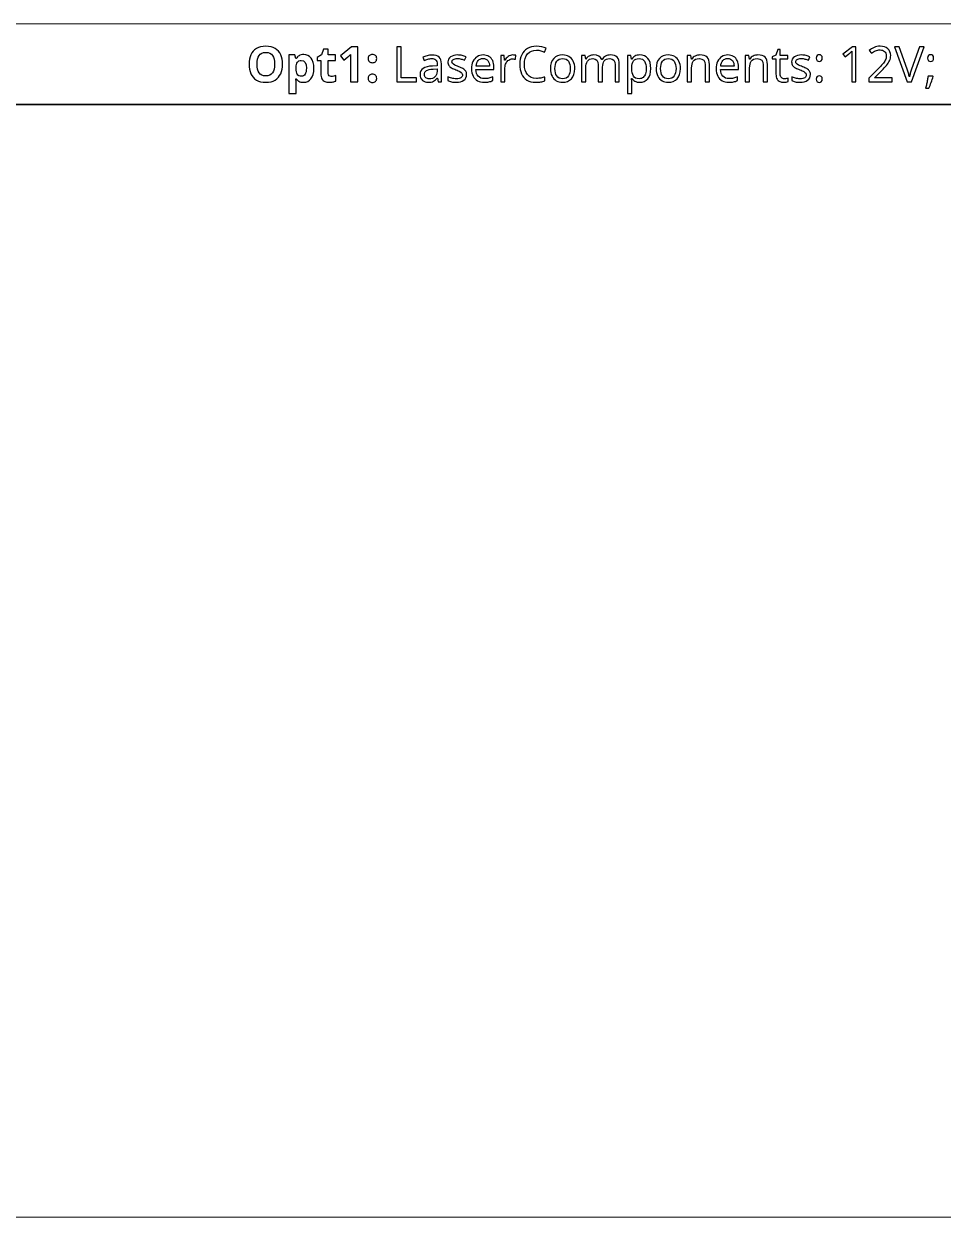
# Model space of a CAD drawing. Header units: inches. Extents: x -6.7 to 20.3, y -5.6 to 12.6.
# Drawn here: x 1.056 to 3.659, y 2.915 to 6.292 of the extents above; entities that cross this region are included whole.
import ezdxf
from ezdxf.lldxf.tags import DXFTag

# ---------------------------------------------------------------- set-up
doc = ezdxf.new("R2010")
doc.units = ezdxf.units.IN
doc.header["$MEASUREMENT"] = 0
doc.layers.add('Layer 1', color=7, linetype='Continuous')
tags = doc.linetypes.add('New Line7', pattern=[1.5, 1, -0.5]).pattern_tags.tags
tags[6:7] = [DXFTag(74, 4), DXFTag(75, 0), DXFTag(340, '0'), DXFTag(46, 1.0), DXFTag(50, 0.0), DXFTag(44, 0.0), DXFTag(45, 0.0)]
tags[4:5] = [DXFTag(74, 4), DXFTag(75, 0), DXFTag(340, '0'), DXFTag(46, 1.0), DXFTag(50, 0.0), DXFTag(44, 0.0), DXFTag(45, 0.0)]

msp = doc.modelspace()

# ---------------------------------------------------------------- linework, layer by layer
at = {"layer": 'Layer 1', "color": 114, "linetype": 'New Line7', "lineweight": 18}
msp.add_lwpolyline([(-0.1382, 6.0625), (4.9794, 6.0625), (4.9794, 6.2918), (-0.1382, 6.2918), (-0.1382, 6.0625)], close=True, dxfattribs=at)
at = {"layer": 'Layer 1', "color": 250, "lineweight": 18}
msp.add_lwpolyline([(-0.139, 2.9153), (4.9791, 2.9153), (4.9791, 6.0649), (-0.139, 6.0649), (-0.139, 2.9153)], close=True, dxfattribs=at)
at = {"layer": 'Layer 1', "color": 250}
for points, knots in [([(1.7886, 6.1777), (1.7886, 6.1674), (1.7869, 6.1584), (1.7835, 6.1508), (1.7801, 6.1431), (1.775, 6.1372), (1.768, 6.1329), (1.7611, 6.1287), (1.7522, 6.1265), (1.7413, 6.1265), (1.7306, 6.1265), (1.7217, 6.1287), (1.7147, 6.1329), (1.7078, 6.1372), (1.7026, 6.1432), (1.6992, 6.1509), (1.6958, 6.1585), (1.6941, 6.1675), (1.6941, 6.1778), (1.6941, 6.188), (1.6958, 6.1969), (1.6992, 6.2045), (1.7026, 6.2122), (1.7078, 6.2181), (1.7147, 6.2223), (1.7217, 6.2265), (1.7306, 6.2286), (1.7415, 6.2286), (1.7522, 6.2286), (1.7611, 6.2265), (1.7681, 6.2223), (1.7751, 6.2181), (1.7802, 6.2122), (1.7836, 6.2045), (1.7869, 6.1969), (1.7886, 6.1879), (1.7886, 6.1777)], [0, 0, 0, 0, 0.083333, 0.083333, 0.083333, 0.166667, 0.166667, 0.166667, 0.25, 0.25, 0.25, 0.333333, 0.333333, 0.333333, 0.416667, 0.416667, 0.416667, 0.5, 0.5, 0.5, 0.583333, 0.583333, 0.583333, 0.666667, 0.666667, 0.666667, 0.75, 0.75, 0.75, 0.833333, 0.833333, 0.833333, 0.916667, 0.916667, 0.916667, 1, 1, 1, 1]), ([(1.9269, 6.1431), (1.9292, 6.1431), (1.9314, 6.1433), (1.9336, 6.1438), (1.9357, 6.1442), (1.9378, 6.1448), (1.94, 6.1454), (1.94, 6.1454), (1.94, 6.13), (1.94, 6.13), (1.9377, 6.1291), (1.935, 6.1283), (1.9317, 6.1276), (1.9284, 6.1269), (1.9248, 6.1265), (1.9209, 6.1265), (1.9164, 6.1265), (1.9123, 6.1273), (1.9088, 6.1288), (1.9052, 6.1302), (1.9024, 6.1328), (1.9003, 6.1365), (1.8982, 6.1401), (1.8972, 6.1452), (1.8972, 6.1517), (1.8972, 6.1517), (1.8972, 6.1882), (1.8972, 6.1882), (1.8972, 6.1882), (1.8873, 6.1882), (1.8873, 6.1882), (1.8873, 6.1882), (1.8873, 6.197), (1.8873, 6.197), (1.8873, 6.197), (1.8987, 6.2039), (1.8987, 6.2039), (1.8987, 6.2039), (1.9047, 6.2199), (1.9047, 6.2199), (1.9047, 6.2199), (1.9179, 6.2199), (1.9179, 6.2199), (1.9179, 6.2199), (1.9179, 6.2038), (1.9179, 6.2038), (1.9179, 6.2038), (1.9391, 6.2038), (1.9391, 6.2038), (1.9391, 6.2038), (1.9391, 6.1882), (1.9391, 6.1882), (1.9391, 6.1882), (1.9179, 6.1882), (1.9179, 6.1882), (1.9179, 6.1882), (1.9179, 6.1517), (1.9179, 6.1517), (1.9179, 6.1488), (1.9187, 6.1467), (1.9204, 6.1452), (1.922, 6.1438), (1.9242, 6.1431), (1.9269, 6.1431)], [0, 0, 0, 0, 0.047619, 0.047619, 0.047619, 0.095238, 0.095238, 0.095238, 0.142857, 0.142857, 0.142857, 0.190476, 0.190476, 0.190476, 0.238095, 0.238095, 0.238095, 0.285714, 0.285714, 0.285714, 0.333333, 0.333333, 0.333333, 0.380952, 0.380952, 0.380952, 0.428571, 0.428571, 0.428571, 0.47619, 0.47619, 0.47619, 0.52381, 0.52381, 0.52381, 0.571429, 0.571429, 0.571429, 0.619048, 0.619048, 0.619048, 0.666667, 0.666667, 0.666667, 0.714286, 0.714286, 0.714286, 0.761905, 0.761905, 0.761905, 0.809524, 0.809524, 0.809524, 0.857143, 0.857143, 0.857143, 0.904762, 0.904762, 0.904762, 0.952381, 0.952381, 0.952381, 1, 1, 1, 1]), ([(2.0018, 6.1279), (2.0018, 6.1279), (1.9808, 6.1279), (1.9808, 6.1279), (1.9808, 6.1279), (1.9808, 6.1853), (1.9808, 6.1853), (1.9808, 6.1877), (1.9809, 6.1909), (1.981, 6.1947), (1.9811, 6.1986), (1.9813, 6.2021), (1.9813, 6.205), (1.9809, 6.2045), (1.9799, 6.2035), (1.9784, 6.202), (1.9768, 6.2006), (1.9754, 6.1993), (1.9741, 6.1982), (1.9741, 6.1982), (1.9627, 6.189), (1.9627, 6.189), (1.9627, 6.189), (1.9526, 6.2017), (1.9526, 6.2017), (1.9526, 6.2017), (1.9845, 6.2271), (1.9845, 6.2271), (1.9845, 6.2271), (2.0018, 6.2271), (2.0018, 6.2271), (2.0018, 6.2271), (2.0018, 6.1279), (2.0018, 6.1279)], [0, 0, 0, 0, 0.090909, 0.090909, 0.090909, 0.181818, 0.181818, 0.181818, 0.272727, 0.272727, 0.272727, 0.363636, 0.363636, 0.363636, 0.454545, 0.454545, 0.454545, 0.545455, 0.545455, 0.545455, 0.636364, 0.636364, 0.636364, 0.727273, 0.727273, 0.727273, 0.818182, 0.818182, 0.818182, 0.909091, 0.909091, 0.909091, 1, 1, 1, 1]), ([(2.1125, 6.1279), (2.1125, 6.1279), (2.1125, 6.2271), (2.1125, 6.2271), (2.1125, 6.2271), (2.125, 6.2271), (2.125, 6.2271), (2.125, 6.2271), (2.125, 6.139), (2.125, 6.139), (2.125, 6.139), (2.1683, 6.139), (2.1683, 6.139), (2.1683, 6.139), (2.1683, 6.1279), (2.1683, 6.1279), (2.1683, 6.1279), (2.1125, 6.1279), (2.1125, 6.1279)], [0, 0, 0, 0, 0.166667, 0.166667, 0.166667, 0.333333, 0.333333, 0.333333, 0.5, 0.5, 0.5, 0.666667, 0.666667, 0.666667, 0.833333, 0.833333, 0.833333, 1, 1, 1, 1]), ([(2.5079, 6.2175), (2.4972, 6.2175), (2.4889, 6.214), (2.4827, 6.2068), (2.4766, 6.1997), (2.4736, 6.1899), (2.4736, 6.1775), (2.4736, 6.1652), (2.4764, 6.1555), (2.4821, 6.1483), (2.4878, 6.1411), (2.4964, 6.1375), (2.5077, 6.1375), (2.5121, 6.1375), (2.5162, 6.1379), (2.5201, 6.1386), (2.524, 6.1394), (2.5278, 6.1403), (2.5315, 6.1414), (2.5315, 6.1414), (2.5315, 6.1306), (2.5315, 6.1306), (2.5278, 6.1292), (2.524, 6.1282), (2.52, 6.1275), (2.5161, 6.1269), (2.5114, 6.1265), (2.5059, 6.1265), (2.4958, 6.1265), (2.4874, 6.1286), (2.4807, 6.1328), (2.4739, 6.137), (2.4688, 6.1429), (2.4654, 6.1506), (2.4621, 6.1583), (2.4604, 6.1673), (2.4604, 6.1777), (2.4604, 6.1877), (2.4622, 6.1965), (2.4659, 6.2041), (2.4695, 6.2118), (2.4749, 6.2177), (2.482, 6.222), (2.4892, 6.2263), (2.4978, 6.2285), (2.508, 6.2285), (2.5185, 6.2285), (2.5276, 6.2265), (2.5354, 6.2227), (2.5354, 6.2227), (2.5304, 6.2121), (2.5304, 6.2121), (2.5273, 6.2135), (2.5239, 6.2147), (2.5202, 6.2159), (2.5164, 6.217), (2.5123, 6.2175), (2.5079, 6.2175)], [0, 0, 0, 0, 0.052632, 0.052632, 0.052632, 0.105263, 0.105263, 0.105263, 0.157895, 0.157895, 0.157895, 0.210526, 0.210526, 0.210526, 0.263158, 0.263158, 0.263158, 0.315789, 0.315789, 0.315789, 0.368421, 0.368421, 0.368421, 0.421053, 0.421053, 0.421053, 0.473684, 0.473684, 0.473684, 0.526316, 0.526316, 0.526316, 0.578947, 0.578947, 0.578947, 0.631579, 0.631579, 0.631579, 0.684211, 0.684211, 0.684211, 0.736842, 0.736842, 0.736842, 0.789474, 0.789474, 0.789474, 0.842105, 0.842105, 0.842105, 0.894737, 0.894737, 0.894737, 0.947368, 0.947368, 0.947368, 1, 1, 1, 1]), ([(3.2097, 6.1365), (3.2115, 6.1365), (3.2134, 6.1367), (3.2154, 6.137), (3.2173, 6.1374), (3.2189, 6.1377), (3.2201, 6.1381), (3.2201, 6.1381), (3.2201, 6.1288), (3.2201, 6.1288), (3.2188, 6.1281), (3.217, 6.1276), (3.2146, 6.1272), (3.2121, 6.1268), (3.2098, 6.1265), (3.2076, 6.1265), (3.2037, 6.1265), (3.2001, 6.1272), (3.1968, 6.1286), (3.1936, 6.1299), (3.1909, 6.1322), (3.1889, 6.1356), (3.1868, 6.1389), (3.1858, 6.1436), (3.1858, 6.1496), (3.1858, 6.1496), (3.1858, 6.1929), (3.1858, 6.1929), (3.1858, 6.1929), (3.1752, 6.1929), (3.1752, 6.1929), (3.1752, 6.1929), (3.1752, 6.1988), (3.1752, 6.1988), (3.1752, 6.1988), (3.1859, 6.2036), (3.1859, 6.2036), (3.1859, 6.2036), (3.1908, 6.2195), (3.1908, 6.2195), (3.1908, 6.2195), (3.198, 6.2195), (3.198, 6.2195), (3.198, 6.2195), (3.198, 6.2024), (3.198, 6.2024), (3.198, 6.2024), (3.2196, 6.2024), (3.2196, 6.2024), (3.2196, 6.2024), (3.2196, 6.1929), (3.2196, 6.1929), (3.2196, 6.1929), (3.198, 6.1929), (3.198, 6.1929), (3.198, 6.1929), (3.198, 6.1499), (3.198, 6.1499), (3.198, 6.1453), (3.1991, 6.142), (3.2013, 6.1398), (3.2035, 6.1376), (3.2063, 6.1365), (3.2097, 6.1365)], [0, 0, 0, 0, 0.047619, 0.047619, 0.047619, 0.095238, 0.095238, 0.095238, 0.142857, 0.142857, 0.142857, 0.190476, 0.190476, 0.190476, 0.238095, 0.238095, 0.238095, 0.285714, 0.285714, 0.285714, 0.333333, 0.333333, 0.333333, 0.380952, 0.380952, 0.380952, 0.428571, 0.428571, 0.428571, 0.47619, 0.47619, 0.47619, 0.52381, 0.52381, 0.52381, 0.571429, 0.571429, 0.571429, 0.619048, 0.619048, 0.619048, 0.666667, 0.666667, 0.666667, 0.714286, 0.714286, 0.714286, 0.761905, 0.761905, 0.761905, 0.809524, 0.809524, 0.809524, 0.857143, 0.857143, 0.857143, 0.904762, 0.904762, 0.904762, 0.952381, 0.952381, 0.952381, 1, 1, 1, 1]), ([(3.4123, 6.1279), (3.4123, 6.1279), (3.4004, 6.1279), (3.4004, 6.1279), (3.4004, 6.1279), (3.4004, 6.1972), (3.4004, 6.1972), (3.4004, 6.2012), (3.4004, 6.2044), (3.4005, 6.2068), (3.4006, 6.2092), (3.4008, 6.2117), (3.4009, 6.2143), (3.3995, 6.2128), (3.3981, 6.2116), (3.3969, 6.2106), (3.3957, 6.2096), (3.3942, 6.2083), (3.3923, 6.2067), (3.3923, 6.2067), (3.3818, 6.1981), (3.3818, 6.1981), (3.3818, 6.1981), (3.3754, 6.2063), (3.3754, 6.2063), (3.3754, 6.2063), (3.4022, 6.2271), (3.4022, 6.2271), (3.4022, 6.2271), (3.4123, 6.2271), (3.4123, 6.2271), (3.4123, 6.2271), (3.4123, 6.1279), (3.4123, 6.1279)], [0, 0, 0, 0, 0.090909, 0.090909, 0.090909, 0.181818, 0.181818, 0.181818, 0.272727, 0.272727, 0.272727, 0.363636, 0.363636, 0.363636, 0.454545, 0.454545, 0.454545, 0.545455, 0.545455, 0.545455, 0.636364, 0.636364, 0.636364, 0.727273, 0.727273, 0.727273, 0.818182, 0.818182, 0.818182, 0.909091, 0.909091, 0.909091, 1, 1, 1, 1]), ([(3.5147, 6.1279), (3.5147, 6.1279), (3.4491, 6.1279), (3.4491, 6.1279), (3.4491, 6.1279), (3.4491, 6.1381), (3.4491, 6.1381), (3.4491, 6.1381), (3.4751, 6.1643), (3.4751, 6.1643), (3.4801, 6.1693), (3.4843, 6.1738), (3.4877, 6.1777), (3.4912, 6.1815), (3.4938, 6.1854), (3.4955, 6.1891), (3.4973, 6.1929), (3.4982, 6.197), (3.4982, 6.2014), (3.4982, 6.2069), (3.4965, 6.211), (3.4933, 6.2138), (3.4901, 6.2167), (3.4858, 6.2181), (3.4807, 6.2181), (3.4758, 6.2181), (3.4716, 6.2172), (3.468, 6.2156), (3.4643, 6.2139), (3.4606, 6.2116), (3.4568, 6.2086), (3.4568, 6.2086), (3.4502, 6.2168), (3.4502, 6.2168), (3.4541, 6.2201), (3.4586, 6.2228), (3.4636, 6.2251), (3.4687, 6.2274), (3.4744, 6.2285), (3.4807, 6.2285), (3.4899, 6.2285), (3.4972, 6.2261), (3.5026, 6.2215), (3.508, 6.2168), (3.5107, 6.2103), (3.5107, 6.2021), (3.5107, 6.1969), (3.5096, 6.1921), (3.5075, 6.1875), (3.5053, 6.183), (3.5024, 6.1785), (3.4986, 6.1741), (3.4948, 6.1697), (3.4903, 6.165), (3.4852, 6.16), (3.4852, 6.16), (3.4646, 6.1396), (3.4646, 6.1396), (3.4646, 6.1396), (3.4646, 6.139), (3.4646, 6.139), (3.4646, 6.139), (3.5147, 6.139), (3.5147, 6.139), (3.5147, 6.139), (3.5147, 6.1279), (3.5147, 6.1279)], [0, 0, 0, 0, 0.045455, 0.045455, 0.045455, 0.090909, 0.090909, 0.090909, 0.136364, 0.136364, 0.136364, 0.181818, 0.181818, 0.181818, 0.227273, 0.227273, 0.227273, 0.272727, 0.272727, 0.272727, 0.318182, 0.318182, 0.318182, 0.363636, 0.363636, 0.363636, 0.409091, 0.409091, 0.409091, 0.454545, 0.454545, 0.454545, 0.5, 0.5, 0.5, 0.545455, 0.545455, 0.545455, 0.590909, 0.590909, 0.590909, 0.636364, 0.636364, 0.636364, 0.681818, 0.681818, 0.681818, 0.727273, 0.727273, 0.727273, 0.772727, 0.772727, 0.772727, 0.818182, 0.818182, 0.818182, 0.863636, 0.863636, 0.863636, 0.909091, 0.909091, 0.909091, 0.954545, 0.954545, 0.954545, 1, 1, 1, 1]), ([(3.6052, 6.2271), (3.6052, 6.2271), (3.5698, 6.1279), (3.5698, 6.1279), (3.5698, 6.1279), (3.5573, 6.1279), (3.5573, 6.1279), (3.5573, 6.1279), (3.5219, 6.2271), (3.5219, 6.2271), (3.5219, 6.2271), (3.535, 6.2271), (3.535, 6.2271), (3.535, 6.2271), (3.5573, 6.1635), (3.5573, 6.1635), (3.5588, 6.1594), (3.5601, 6.1556), (3.5611, 6.152), (3.5621, 6.1485), (3.5629, 6.1451), (3.5636, 6.1418), (3.5642, 6.1451), (3.5651, 6.1485), (3.5661, 6.1521), (3.5671, 6.1557), (3.5684, 6.1596), (3.5698, 6.1638), (3.5698, 6.1638), (3.5921, 6.2271), (3.5921, 6.2271), (3.5921, 6.2271), (3.6052, 6.2271), (3.6052, 6.2271)], [0, 0, 0, 0, 0.090909, 0.090909, 0.090909, 0.181818, 0.181818, 0.181818, 0.272727, 0.272727, 0.272727, 0.363636, 0.363636, 0.363636, 0.454545, 0.454545, 0.454545, 0.545455, 0.545455, 0.545455, 0.636364, 0.636364, 0.636364, 0.727273, 0.727273, 0.727273, 0.818182, 0.818182, 0.818182, 0.909091, 0.909091, 0.909091, 1, 1, 1, 1]), ([(1.7165, 6.1777), (1.7165, 6.1673), (1.7184, 6.1592), (1.7224, 6.1533), (1.7263, 6.1474), (1.7326, 6.1445), (1.7413, 6.1445), (1.7502, 6.1445), (1.7566, 6.1474), (1.7604, 6.1533), (1.7643, 6.1592), (1.7662, 6.1673), (1.7662, 6.1777), (1.7662, 6.188), (1.7643, 6.1962), (1.7604, 6.2021), (1.7566, 6.208), (1.7503, 6.211), (1.7415, 6.211), (1.7327, 6.211), (1.7263, 6.208), (1.7224, 6.2021), (1.7184, 6.1962), (1.7165, 6.188), (1.7165, 6.1777)], [0, 0, 0, 0, 0.125, 0.125, 0.125, 0.25, 0.25, 0.25, 0.375, 0.375, 0.375, 0.5, 0.5, 0.5, 0.625, 0.625, 0.625, 0.75, 0.75, 0.75, 0.875, 0.875, 0.875, 1, 1, 1, 1]), ([(1.849, 6.2052), (1.8577, 6.2052), (1.8646, 6.2018), (1.8697, 6.1952), (1.8749, 6.1886), (1.8775, 6.1789), (1.8775, 6.166), (1.8775, 6.153), (1.8747, 6.1432), (1.8693, 6.1365), (1.8639, 6.1299), (1.8569, 6.1265), (1.8484, 6.1265), (1.8429, 6.1265), (1.8384, 6.1275), (1.8352, 6.1295), (1.8319, 6.1315), (1.8293, 6.1337), (1.8275, 6.1361), (1.8275, 6.1361), (1.8266, 6.1361), (1.8266, 6.1361), (1.8268, 6.1345), (1.827, 6.1325), (1.8272, 6.1304), (1.8274, 6.1282), (1.8275, 6.1259), (1.8275, 6.1236), (1.8275, 6.1236), (1.8275, 6.0946), (1.8275, 6.0946), (1.8275, 6.0946), (1.8065, 6.0946), (1.8065, 6.0946), (1.8065, 6.0946), (1.8065, 6.2038), (1.8065, 6.2038), (1.8065, 6.2038), (1.8236, 6.2038), (1.8236, 6.2038), (1.8236, 6.2038), (1.8265, 6.1939), (1.8265, 6.1939), (1.8265, 6.1939), (1.8275, 6.1939), (1.8275, 6.1939), (1.8295, 6.197), (1.8322, 6.1996), (1.8355, 6.2018), (1.8388, 6.204), (1.8433, 6.2052), (1.849, 6.2052)], [0, 0, 0, 0, 0.058824, 0.058824, 0.058824, 0.117647, 0.117647, 0.117647, 0.176471, 0.176471, 0.176471, 0.235294, 0.235294, 0.235294, 0.294118, 0.294118, 0.294118, 0.352941, 0.352941, 0.352941, 0.411765, 0.411765, 0.411765, 0.470588, 0.470588, 0.470588, 0.529412, 0.529412, 0.529412, 0.588235, 0.588235, 0.588235, 0.647059, 0.647059, 0.647059, 0.705882, 0.705882, 0.705882, 0.764706, 0.764706, 0.764706, 0.823529, 0.823529, 0.823529, 0.882353, 0.882353, 0.882353, 0.941176, 0.941176, 0.941176, 1, 1, 1, 1]), ([(1.842, 6.1885), (1.8367, 6.1885), (1.8329, 6.1868), (1.8309, 6.1835), (1.8288, 6.1802), (1.8276, 6.1751), (1.8275, 6.1684), (1.8275, 6.1684), (1.8275, 6.1661), (1.8275, 6.1661), (1.8275, 6.1588), (1.8285, 6.1532), (1.8306, 6.1493), (1.8327, 6.1454), (1.8365, 6.1435), (1.8422, 6.1435), (1.8469, 6.1435), (1.8504, 6.1454), (1.8527, 6.1493), (1.855, 6.1532), (1.8562, 6.1589), (1.8562, 6.1663), (1.8562, 6.1811), (1.8515, 6.1885), (1.842, 6.1885)], [0, 0, 0, 0, 0.125, 0.125, 0.125, 0.25, 0.25, 0.25, 0.375, 0.375, 0.375, 0.5, 0.5, 0.5, 0.625, 0.625, 0.625, 0.75, 0.75, 0.75, 0.875, 0.875, 0.875, 1, 1, 1, 1]), ([(2.0313, 6.1936), (2.0313, 6.1979), (2.0325, 6.2009), (2.0349, 6.2026), (2.0372, 6.2043), (2.0401, 6.2052), (2.0434, 6.2052), (2.0467, 6.2052), (2.0495, 6.2043), (2.0518, 6.2026), (2.0542, 6.2009), (2.0554, 6.1979), (2.0554, 6.1936), (2.0554, 6.1895), (2.0542, 6.1865), (2.0518, 6.1847), (2.0495, 6.1829), (2.0467, 6.182), (2.0434, 6.182), (2.0401, 6.182), (2.0372, 6.1829), (2.0349, 6.1847), (2.0325, 6.1865), (2.0313, 6.1895), (2.0313, 6.1936)], [0, 0, 0, 0, 0.125, 0.125, 0.125, 0.25, 0.25, 0.25, 0.375, 0.375, 0.375, 0.5, 0.5, 0.5, 0.625, 0.625, 0.625, 0.75, 0.75, 0.75, 0.875, 0.875, 0.875, 1, 1, 1, 1]), ([(2.2118, 6.2036), (2.2208, 6.2036), (2.2276, 6.2016), (2.2319, 6.1977), (2.2363, 6.1937), (2.2384, 6.1873), (2.2384, 6.1786), (2.2384, 6.1786), (2.2384, 6.1279), (2.2384, 6.1279), (2.2384, 6.1279), (2.2295, 6.1279), (2.2295, 6.1279), (2.2295, 6.1279), (2.2272, 6.1385), (2.2272, 6.1385), (2.2272, 6.1385), (2.2266, 6.1385), (2.2266, 6.1385), (2.2234, 6.1344), (2.22, 6.1314), (2.2164, 6.1295), (2.2129, 6.1275), (2.2079, 6.1265), (2.2016, 6.1265), (2.1949, 6.1265), (2.1893, 6.1283), (2.1848, 6.1319), (2.1804, 6.1355), (2.1782, 6.141), (2.1782, 6.1486), (2.1782, 6.156), (2.1811, 6.1618), (2.1869, 6.1658), (2.1927, 6.1698), (2.2017, 6.172), (2.2138, 6.1724), (2.2138, 6.1724), (2.2265, 6.1728), (2.2265, 6.1728), (2.2265, 6.1728), (2.2265, 6.1772), (2.2265, 6.1772), (2.2265, 6.1834), (2.2251, 6.1877), (2.2225, 6.1902), (2.2198, 6.1926), (2.216, 6.1938), (2.2111, 6.1938), (2.2072, 6.1938), (2.2035, 6.1932), (2.2, 6.192), (2.1964, 6.1909), (2.1932, 6.1896), (2.1901, 6.1881), (2.1901, 6.1881), (2.1863, 6.1972), (2.1863, 6.1972), (2.1896, 6.199), (2.1934, 6.2005), (2.1979, 6.2018), (2.2023, 6.203), (2.2069, 6.2036), (2.2118, 6.2036)], [0, 0, 0, 0, 0.047619, 0.047619, 0.047619, 0.095238, 0.095238, 0.095238, 0.142857, 0.142857, 0.142857, 0.190476, 0.190476, 0.190476, 0.238095, 0.238095, 0.238095, 0.285714, 0.285714, 0.285714, 0.333333, 0.333333, 0.333333, 0.380952, 0.380952, 0.380952, 0.428571, 0.428571, 0.428571, 0.47619, 0.47619, 0.47619, 0.52381, 0.52381, 0.52381, 0.571429, 0.571429, 0.571429, 0.619048, 0.619048, 0.619048, 0.666667, 0.666667, 0.666667, 0.714286, 0.714286, 0.714286, 0.761905, 0.761905, 0.761905, 0.809524, 0.809524, 0.809524, 0.857143, 0.857143, 0.857143, 0.904762, 0.904762, 0.904762, 0.952381, 0.952381, 0.952381, 1, 1, 1, 1]), ([(2.31, 6.1485), (2.31, 6.1413), (2.3073, 6.1358), (2.3019, 6.1321), (2.2965, 6.1284), (2.2893, 6.1265), (2.2802, 6.1265), (2.2751, 6.1265), (2.2706, 6.127), (2.2668, 6.1278), (2.2631, 6.1286), (2.2598, 6.1298), (2.2569, 6.1313), (2.2569, 6.1313), (2.2569, 6.1424), (2.2569, 6.1424), (2.2599, 6.1409), (2.2635, 6.1395), (2.2677, 6.1383), (2.2719, 6.137), (2.2762, 6.1364), (2.2805, 6.1364), (2.2867, 6.1364), (2.2912, 6.1374), (2.294, 6.1394), (2.2968, 6.1414), (2.2982, 6.144), (2.2982, 6.1474), (2.2982, 6.1492), (2.2976, 6.1509), (2.2966, 6.1524), (2.2956, 6.1539), (2.2938, 6.1553), (2.2911, 6.1568), (2.2885, 6.1583), (2.2847, 6.16), (2.2798, 6.1618), (2.275, 6.1637), (2.2709, 6.1655), (2.2675, 6.1674), (2.264, 6.1692), (2.2614, 6.1715), (2.2595, 6.174), (2.2577, 6.1766), (2.2568, 6.18), (2.2568, 6.184), (2.2568, 6.1903), (2.2593, 6.1952), (2.2645, 6.1986), (2.2696, 6.2021), (2.2763, 6.2038), (2.2847, 6.2038), (2.2892, 6.2038), (2.2935, 6.2033), (2.2974, 6.2024), (2.3013, 6.2016), (2.305, 6.2003), (2.3084, 6.1988), (2.3084, 6.1988), (2.3043, 6.189), (2.3043, 6.189), (2.3011, 6.1903), (2.2978, 6.1915), (2.2944, 6.1924), (2.291, 6.1933), (2.2875, 6.1938), (2.2838, 6.1938), (2.2788, 6.1938), (2.275, 6.193), (2.2724, 6.1913), (2.2698, 6.1897), (2.2684, 6.1875), (2.2684, 6.1847), (2.2684, 6.1827), (2.269, 6.181), (2.2702, 6.1795), (2.2714, 6.1781), (2.2735, 6.1767), (2.2763, 6.1754), (2.2791, 6.174), (2.2829, 6.1724), (2.2876, 6.1706), (2.2923, 6.1688), (2.2963, 6.167), (2.2997, 6.1652), (2.303, 6.1633), (2.3056, 6.1611), (2.3073, 6.1584), (2.3091, 6.1558), (2.31, 6.1525), (2.31, 6.1485)], [0, 0, 0, 0, 0.033333, 0.033333, 0.033333, 0.066667, 0.066667, 0.066667, 0.1, 0.1, 0.1, 0.133333, 0.133333, 0.133333, 0.166667, 0.166667, 0.166667, 0.2, 0.2, 0.2, 0.233333, 0.233333, 0.233333, 0.266667, 0.266667, 0.266667, 0.3, 0.3, 0.3, 0.333333, 0.333333, 0.333333, 0.366667, 0.366667, 0.366667, 0.4, 0.4, 0.4, 0.433333, 0.433333, 0.433333, 0.466667, 0.466667, 0.466667, 0.5, 0.5, 0.5, 0.533333, 0.533333, 0.533333, 0.566667, 0.566667, 0.566667, 0.6, 0.6, 0.6, 0.633333, 0.633333, 0.633333, 0.666667, 0.666667, 0.666667, 0.7, 0.7, 0.7, 0.733333, 0.733333, 0.733333, 0.766667, 0.766667, 0.766667, 0.8, 0.8, 0.8, 0.833333, 0.833333, 0.833333, 0.866667, 0.866667, 0.866667, 0.9, 0.9, 0.9, 0.933333, 0.933333, 0.933333, 0.966667, 0.966667, 0.966667, 1, 1, 1, 1]), ([(2.3568, 6.2038), (2.3632, 6.2038), (2.3686, 6.2024), (2.3732, 6.1996), (2.3778, 6.1968), (2.3813, 6.1929), (2.3838, 6.1879), (2.3862, 6.1828), (2.3875, 6.1769), (2.3875, 6.1702), (2.3875, 6.1702), (2.3875, 6.1628), (2.3875, 6.1628), (2.3875, 6.1628), (2.3365, 6.1628), (2.3365, 6.1628), (2.3367, 6.1544), (2.3388, 6.148), (2.3429, 6.1436), (2.3471, 6.1392), (2.3528, 6.137), (2.3602, 6.137), (2.365, 6.137), (2.3691, 6.1374), (2.3728, 6.1383), (2.3765, 6.1392), (2.3802, 6.1404), (2.3841, 6.1421), (2.3841, 6.1421), (2.3841, 6.1314), (2.3841, 6.1314), (2.3803, 6.1297), (2.3766, 6.1285), (2.3729, 6.1277), (2.3692, 6.1269), (2.3648, 6.1265), (2.3597, 6.1265), (2.3526, 6.1265), (2.3464, 6.128), (2.341, 6.1309), (2.3356, 6.1337), (2.3314, 6.138), (2.3284, 6.1437), (2.3254, 6.1494), (2.3238, 6.1564), (2.3238, 6.1646), (2.3238, 6.1727), (2.3252, 6.1797), (2.3279, 6.1856), (2.3307, 6.1914), (2.3345, 6.1959), (2.3395, 6.199), (2.3444, 6.2022), (2.3502, 6.2038), (2.3568, 6.2038)], [0, 0, 0, 0, 0.055556, 0.055556, 0.055556, 0.111111, 0.111111, 0.111111, 0.166667, 0.166667, 0.166667, 0.222222, 0.222222, 0.222222, 0.277778, 0.277778, 0.277778, 0.333333, 0.333333, 0.333333, 0.388889, 0.388889, 0.388889, 0.444444, 0.444444, 0.444444, 0.5, 0.5, 0.5, 0.555556, 0.555556, 0.555556, 0.611111, 0.611111, 0.611111, 0.666667, 0.666667, 0.666667, 0.722222, 0.722222, 0.722222, 0.777778, 0.777778, 0.777778, 0.833333, 0.833333, 0.833333, 0.888889, 0.888889, 0.888889, 0.944444, 0.944444, 0.944444, 1, 1, 1, 1]), ([(2.3566, 6.1938), (2.3508, 6.1938), (2.3462, 6.1919), (2.3428, 6.1881), (2.3394, 6.1844), (2.3374, 6.1792), (2.3368, 6.1725), (2.3368, 6.1725), (2.3747, 6.1725), (2.3747, 6.1725), (2.3746, 6.1788), (2.3731, 6.1839), (2.3702, 6.1879), (2.3674, 6.1918), (2.3628, 6.1938), (2.3566, 6.1938)], [0, 0, 0, 0, 0.2, 0.2, 0.2, 0.4, 0.4, 0.4, 0.6, 0.6, 0.6, 0.8, 0.8, 0.8, 1, 1, 1, 1]), ([(2.4411, 6.2038), (2.4425, 6.2038), (2.444, 6.2037), (2.4456, 6.2036), (2.4472, 6.2034), (2.4486, 6.2032), (2.4498, 6.2029), (2.4498, 6.2029), (2.4483, 6.1917), (2.4483, 6.1917), (2.4471, 6.192), (2.4458, 6.1922), (2.4443, 6.1924), (2.4429, 6.1926), (2.4415, 6.1927), (2.4402, 6.1927), (2.4364, 6.1927), (2.4329, 6.1916), (2.4295, 6.1895), (2.4262, 6.1874), (2.4235, 6.1845), (2.4216, 6.1808), (2.4196, 6.177), (2.4186, 6.1727), (2.4186, 6.1677), (2.4186, 6.1677), (2.4186, 6.1279), (2.4186, 6.1279), (2.4186, 6.1279), (2.4064, 6.1279), (2.4064, 6.1279), (2.4064, 6.1279), (2.4064, 6.2024), (2.4064, 6.2024), (2.4064, 6.2024), (2.4164, 6.2024), (2.4164, 6.2024), (2.4164, 6.2024), (2.4177, 6.1888), (2.4177, 6.1888), (2.4177, 6.1888), (2.4183, 6.1888), (2.4183, 6.1888), (2.4207, 6.1928), (2.4238, 6.1964), (2.4276, 6.1993), (2.4314, 6.2023), (2.4359, 6.2038), (2.4411, 6.2038)], [0, 0, 0, 0, 0.0625, 0.0625, 0.0625, 0.125, 0.125, 0.125, 0.1875, 0.1875, 0.1875, 0.25, 0.25, 0.25, 0.3125, 0.3125, 0.3125, 0.375, 0.375, 0.375, 0.4375, 0.4375, 0.4375, 0.5, 0.5, 0.5, 0.5625, 0.5625, 0.5625, 0.625, 0.625, 0.625, 0.6875, 0.6875, 0.6875, 0.75, 0.75, 0.75, 0.8125, 0.8125, 0.8125, 0.875, 0.875, 0.875, 0.9375, 0.9375, 0.9375, 1, 1, 1, 1]), ([(2.6162, 6.1653), (2.6162, 6.153), (2.6131, 6.1434), (2.6068, 6.1367), (2.6006, 6.1299), (2.5921, 6.1265), (2.5815, 6.1265), (2.5749, 6.1265), (2.5691, 6.128), (2.5639, 6.1311), (2.5588, 6.1341), (2.5547, 6.1385), (2.5518, 6.1443), (2.5488, 6.15), (2.5473, 6.1571), (2.5473, 6.1653), (2.5473, 6.1776), (2.5504, 6.1871), (2.5566, 6.1938), (2.5628, 6.2004), (2.5713, 6.2038), (2.5819, 6.2038), (2.5887, 6.2038), (2.5946, 6.2023), (2.5998, 6.1993), (2.6049, 6.1962), (2.6089, 6.1919), (2.6118, 6.1862), (2.6148, 6.1805), (2.6162, 6.1735), (2.6162, 6.1653)], [0, 0, 0, 0, 0.1, 0.1, 0.1, 0.2, 0.2, 0.2, 0.3, 0.3, 0.3, 0.4, 0.4, 0.4, 0.5, 0.5, 0.5, 0.6, 0.6, 0.6, 0.7, 0.7, 0.7, 0.8, 0.8, 0.8, 0.9, 0.9, 0.9, 1, 1, 1, 1]), ([(2.56, 6.1653), (2.56, 6.1565), (2.5617, 6.1495), (2.5652, 6.1444), (2.5686, 6.1393), (2.5742, 6.1367), (2.5818, 6.1367), (2.5893, 6.1367), (2.5948, 6.1393), (2.5983, 6.1444), (2.6018, 6.1495), (2.6036, 6.1565), (2.6036, 6.1653), (2.6036, 6.1741), (2.6018, 6.181), (2.5983, 6.186), (2.5948, 6.191), (2.5892, 6.1935), (2.5816, 6.1935), (2.574, 6.1935), (2.5685, 6.191), (2.5651, 6.186), (2.5617, 6.181), (2.56, 6.1741), (2.56, 6.1653)], [0, 0, 0, 0, 0.125, 0.125, 0.125, 0.25, 0.25, 0.25, 0.375, 0.375, 0.375, 0.5, 0.5, 0.5, 0.625, 0.625, 0.625, 0.75, 0.75, 0.75, 0.875, 0.875, 0.875, 1, 1, 1, 1]), ([(2.7172, 6.2038), (2.7256, 6.2038), (2.7319, 6.2016), (2.7361, 6.1973), (2.7402, 6.193), (2.7423, 6.186), (2.7423, 6.1764), (2.7423, 6.1764), (2.7423, 6.1279), (2.7423, 6.1279), (2.7423, 6.1279), (2.7302, 6.1279), (2.7302, 6.1279), (2.7302, 6.1279), (2.7302, 6.1759), (2.7302, 6.1759), (2.7302, 6.1876), (2.7252, 6.1935), (2.7151, 6.1935), (2.7079, 6.1935), (2.7027, 6.1914), (2.6996, 6.1872), (2.6965, 6.1831), (2.695, 6.177), (2.695, 6.169), (2.695, 6.169), (2.695, 6.1279), (2.695, 6.1279), (2.695, 6.1279), (2.6829, 6.1279), (2.6829, 6.1279), (2.6829, 6.1279), (2.6829, 6.1759), (2.6829, 6.1759), (2.6829, 6.1876), (2.6778, 6.1935), (2.6676, 6.1935), (2.6601, 6.1935), (2.6549, 6.1912), (2.652, 6.1865), (2.6492, 6.1819), (2.6477, 6.1752), (2.6477, 6.1665), (2.6477, 6.1665), (2.6477, 6.1279), (2.6477, 6.1279), (2.6477, 6.1279), (2.6355, 6.1279), (2.6355, 6.1279), (2.6355, 6.1279), (2.6355, 6.2024), (2.6355, 6.2024), (2.6355, 6.2024), (2.6454, 6.2024), (2.6454, 6.2024), (2.6454, 6.2024), (2.6472, 6.1922), (2.6472, 6.1922), (2.6472, 6.1922), (2.6479, 6.1922), (2.6479, 6.1922), (2.6502, 6.1961), (2.6533, 6.199), (2.6573, 6.2009), (2.6612, 6.2028), (2.6654, 6.2038), (2.6698, 6.2038), (2.6815, 6.2038), (2.6891, 6.1996), (2.6926, 6.1913), (2.6926, 6.1913), (2.6933, 6.1913), (2.6933, 6.1913), (2.6958, 6.1955), (2.6992, 6.1987), (2.7035, 6.2007), (2.7078, 6.2027), (2.7124, 6.2038), (2.7172, 6.2038)], [0, 0, 0, 0, 0.038462, 0.038462, 0.038462, 0.076923, 0.076923, 0.076923, 0.115385, 0.115385, 0.115385, 0.153846, 0.153846, 0.153846, 0.192308, 0.192308, 0.192308, 0.230769, 0.230769, 0.230769, 0.269231, 0.269231, 0.269231, 0.307692, 0.307692, 0.307692, 0.346154, 0.346154, 0.346154, 0.384615, 0.384615, 0.384615, 0.423077, 0.423077, 0.423077, 0.461538, 0.461538, 0.461538, 0.5, 0.5, 0.5, 0.538462, 0.538462, 0.538462, 0.576923, 0.576923, 0.576923, 0.615385, 0.615385, 0.615385, 0.653846, 0.653846, 0.653846, 0.692308, 0.692308, 0.692308, 0.730769, 0.730769, 0.730769, 0.769231, 0.769231, 0.769231, 0.807692, 0.807692, 0.807692, 0.846154, 0.846154, 0.846154, 0.884615, 0.884615, 0.884615, 0.923077, 0.923077, 0.923077, 0.961538, 0.961538, 0.961538, 1, 1, 1, 1]), ([(2.8008, 6.2038), (2.81, 6.2038), (2.8173, 6.2006), (2.8229, 6.1942), (2.8286, 6.1878), (2.8314, 6.1782), (2.8314, 6.1653), (2.8314, 6.1526), (2.8286, 6.143), (2.8229, 6.1364), (2.8173, 6.1298), (2.8099, 6.1265), (2.8007, 6.1265), (2.7949, 6.1265), (2.7902, 6.1276), (2.7864, 6.1298), (2.7827, 6.132), (2.7797, 6.1345), (2.7776, 6.1374), (2.7776, 6.1374), (2.7768, 6.1374), (2.7768, 6.1374), (2.777, 6.1358), (2.7771, 6.1338), (2.7773, 6.1314), (2.7775, 6.129), (2.7776, 6.1269), (2.7776, 6.1252), (2.7776, 6.1252), (2.7776, 6.0946), (2.7776, 6.0946), (2.7776, 6.0946), (2.7654, 6.0946), (2.7654, 6.0946), (2.7654, 6.0946), (2.7654, 6.2024), (2.7654, 6.2024), (2.7654, 6.2024), (2.7754, 6.2024), (2.7754, 6.2024), (2.7754, 6.2024), (2.777, 6.1922), (2.777, 6.1922), (2.777, 6.1922), (2.7776, 6.1922), (2.7776, 6.1922), (2.7798, 6.1955), (2.7827, 6.1982), (2.7864, 6.2004), (2.79, 6.2027), (2.7948, 6.2038), (2.8008, 6.2038)], [0, 0, 0, 0, 0.058824, 0.058824, 0.058824, 0.117647, 0.117647, 0.117647, 0.176471, 0.176471, 0.176471, 0.235294, 0.235294, 0.235294, 0.294118, 0.294118, 0.294118, 0.352941, 0.352941, 0.352941, 0.411765, 0.411765, 0.411765, 0.470588, 0.470588, 0.470588, 0.529412, 0.529412, 0.529412, 0.588235, 0.588235, 0.588235, 0.647059, 0.647059, 0.647059, 0.705882, 0.705882, 0.705882, 0.764706, 0.764706, 0.764706, 0.823529, 0.823529, 0.823529, 0.882353, 0.882353, 0.882353, 0.941176, 0.941176, 0.941176, 1, 1, 1, 1]), ([(2.7986, 6.1935), (2.791, 6.1935), (2.7856, 6.1914), (2.7825, 6.1871), (2.7794, 6.1828), (2.7778, 6.1764), (2.7776, 6.1677), (2.7776, 6.1677), (2.7776, 6.1653), (2.7776, 6.1653), (2.7776, 6.1561), (2.7791, 6.1491), (2.7821, 6.1441), (2.7851, 6.1392), (2.7907, 6.1367), (2.7989, 6.1367), (2.8034, 6.1367), (2.8071, 6.1379), (2.81, 6.1404), (2.8129, 6.1429), (2.8151, 6.1463), (2.8166, 6.1506), (2.818, 6.1549), (2.8187, 6.1599), (2.8187, 6.1654), (2.8187, 6.174), (2.8171, 6.1808), (2.8138, 6.1859), (2.8105, 6.1909), (2.8054, 6.1935), (2.7986, 6.1935)], [0, 0, 0, 0, 0.1, 0.1, 0.1, 0.2, 0.2, 0.2, 0.3, 0.3, 0.3, 0.4, 0.4, 0.4, 0.5, 0.5, 0.5, 0.6, 0.6, 0.6, 0.7, 0.7, 0.7, 0.8, 0.8, 0.8, 0.9, 0.9, 0.9, 1, 1, 1, 1]), ([(2.9155, 6.1653), (2.9155, 6.153), (2.9124, 6.1434), (2.9061, 6.1367), (2.8999, 6.1299), (2.8914, 6.1265), (2.8808, 6.1265), (2.8742, 6.1265), (2.8684, 6.128), (2.8632, 6.1311), (2.8581, 6.1341), (2.854, 6.1385), (2.8511, 6.1443), (2.8481, 6.15), (2.8466, 6.1571), (2.8466, 6.1653), (2.8466, 6.1776), (2.8497, 6.1871), (2.8559, 6.1938), (2.8621, 6.2004), (2.8706, 6.2038), (2.8812, 6.2038), (2.888, 6.2038), (2.8939, 6.2023), (2.8991, 6.1993), (2.9042, 6.1962), (2.9082, 6.1919), (2.9111, 6.1862), (2.9141, 6.1805), (2.9155, 6.1735), (2.9155, 6.1653)], [0, 0, 0, 0, 0.1, 0.1, 0.1, 0.2, 0.2, 0.2, 0.3, 0.3, 0.3, 0.4, 0.4, 0.4, 0.5, 0.5, 0.5, 0.6, 0.6, 0.6, 0.7, 0.7, 0.7, 0.8, 0.8, 0.8, 0.9, 0.9, 0.9, 1, 1, 1, 1]), ([(2.8593, 6.1653), (2.8593, 6.1565), (2.861, 6.1495), (2.8645, 6.1444), (2.8679, 6.1393), (2.8735, 6.1367), (2.8811, 6.1367), (2.8886, 6.1367), (2.8941, 6.1393), (2.8976, 6.1444), (2.9011, 6.1495), (2.9029, 6.1565), (2.9029, 6.1653), (2.9029, 6.1741), (2.9011, 6.181), (2.8976, 6.186), (2.8941, 6.191), (2.8885, 6.1935), (2.8809, 6.1935), (2.8733, 6.1935), (2.8678, 6.191), (2.8644, 6.186), (2.861, 6.181), (2.8593, 6.1741), (2.8593, 6.1653)], [0, 0, 0, 0, 0.125, 0.125, 0.125, 0.25, 0.25, 0.25, 0.375, 0.375, 0.375, 0.5, 0.5, 0.5, 0.625, 0.625, 0.625, 0.75, 0.75, 0.75, 0.875, 0.875, 0.875, 1, 1, 1, 1]), ([(2.9707, 6.2038), (2.9795, 6.2038), (2.9863, 6.2016), (2.9908, 6.1973), (2.9953, 6.193), (2.9976, 6.186), (2.9976, 6.1764), (2.9976, 6.1764), (2.9976, 6.1279), (2.9976, 6.1279), (2.9976, 6.1279), (2.9855, 6.1279), (2.9855, 6.1279), (2.9855, 6.1279), (2.9855, 6.1756), (2.9855, 6.1756), (2.9855, 6.1875), (2.98, 6.1935), (2.9689, 6.1935), (2.9606, 6.1935), (2.9549, 6.1912), (2.9518, 6.1865), (2.9486, 6.1819), (2.947, 6.1752), (2.947, 6.1665), (2.947, 6.1665), (2.947, 6.1279), (2.947, 6.1279), (2.947, 6.1279), (2.9348, 6.1279), (2.9348, 6.1279), (2.9348, 6.1279), (2.9348, 6.2024), (2.9348, 6.2024), (2.9348, 6.2024), (2.9447, 6.2024), (2.9447, 6.2024), (2.9447, 6.2024), (2.9465, 6.1922), (2.9465, 6.1922), (2.9465, 6.1922), (2.9472, 6.1922), (2.9472, 6.1922), (2.9496, 6.1961), (2.9529, 6.199), (2.9572, 6.2009), (2.9614, 6.2028), (2.9659, 6.2038), (2.9707, 6.2038)], [0, 0, 0, 0, 0.0625, 0.0625, 0.0625, 0.125, 0.125, 0.125, 0.1875, 0.1875, 0.1875, 0.25, 0.25, 0.25, 0.3125, 0.3125, 0.3125, 0.375, 0.375, 0.375, 0.4375, 0.4375, 0.4375, 0.5, 0.5, 0.5, 0.5625, 0.5625, 0.5625, 0.625, 0.625, 0.625, 0.6875, 0.6875, 0.6875, 0.75, 0.75, 0.75, 0.8125, 0.8125, 0.8125, 0.875, 0.875, 0.875, 0.9375, 0.9375, 0.9375, 1, 1, 1, 1]), ([(3.0494, 6.2038), (3.0558, 6.2038), (3.0613, 6.2024), (3.0659, 6.1996), (3.0705, 6.1968), (3.074, 6.1929), (3.0764, 6.1879), (3.0789, 6.1828), (3.0801, 6.1769), (3.0801, 6.1702), (3.0801, 6.1702), (3.0801, 6.1628), (3.0801, 6.1628), (3.0801, 6.1628), (3.0291, 6.1628), (3.0291, 6.1628), (3.0293, 6.1544), (3.0315, 6.148), (3.0356, 6.1436), (3.0397, 6.1392), (3.0455, 6.137), (3.0529, 6.137), (3.0576, 6.137), (3.0618, 6.1374), (3.0655, 6.1383), (3.0691, 6.1392), (3.0729, 6.1404), (3.0768, 6.1421), (3.0768, 6.1421), (3.0768, 6.1314), (3.0768, 6.1314), (3.073, 6.1297), (3.0692, 6.1285), (3.0655, 6.1277), (3.0618, 6.1269), (3.0574, 6.1265), (3.0523, 6.1265), (3.0453, 6.1265), (3.0391, 6.128), (3.0336, 6.1309), (3.0282, 6.1337), (3.024, 6.138), (3.021, 6.1437), (3.018, 6.1494), (3.0165, 6.1564), (3.0165, 6.1646), (3.0165, 6.1727), (3.0179, 6.1797), (3.0206, 6.1856), (3.0233, 6.1914), (3.0272, 6.1959), (3.0321, 6.199), (3.0371, 6.2022), (3.0428, 6.2038), (3.0494, 6.2038)], [0, 0, 0, 0, 0.055556, 0.055556, 0.055556, 0.111111, 0.111111, 0.111111, 0.166667, 0.166667, 0.166667, 0.222222, 0.222222, 0.222222, 0.277778, 0.277778, 0.277778, 0.333333, 0.333333, 0.333333, 0.388889, 0.388889, 0.388889, 0.444444, 0.444444, 0.444444, 0.5, 0.5, 0.5, 0.555556, 0.555556, 0.555556, 0.611111, 0.611111, 0.611111, 0.666667, 0.666667, 0.666667, 0.722222, 0.722222, 0.722222, 0.777778, 0.777778, 0.777778, 0.833333, 0.833333, 0.833333, 0.888889, 0.888889, 0.888889, 0.944444, 0.944444, 0.944444, 1, 1, 1, 1]), ([(3.0493, 6.1938), (3.0434, 6.1938), (3.0388, 6.1919), (3.0355, 6.1881), (3.0321, 6.1844), (3.0301, 6.1792), (3.0294, 6.1725), (3.0294, 6.1725), (3.0673, 6.1725), (3.0673, 6.1725), (3.0672, 6.1788), (3.0658, 6.1839), (3.0629, 6.1879), (3.06, 6.1918), (3.0555, 6.1938), (3.0493, 6.1938)], [0, 0, 0, 0, 0.2, 0.2, 0.2, 0.4, 0.4, 0.4, 0.6, 0.6, 0.6, 0.8, 0.8, 0.8, 1, 1, 1, 1]), ([(3.1348, 6.2038), (3.1437, 6.2038), (3.1504, 6.2016), (3.155, 6.1973), (3.1595, 6.193), (3.1618, 6.186), (3.1618, 6.1764), (3.1618, 6.1764), (3.1618, 6.1279), (3.1618, 6.1279), (3.1618, 6.1279), (3.1497, 6.1279), (3.1497, 6.1279), (3.1497, 6.1279), (3.1497, 6.1756), (3.1497, 6.1756), (3.1497, 6.1875), (3.1441, 6.1935), (3.133, 6.1935), (3.1248, 6.1935), (3.1191, 6.1912), (3.1159, 6.1865), (3.1128, 6.1819), (3.1112, 6.1752), (3.1112, 6.1665), (3.1112, 6.1665), (3.1112, 6.1279), (3.1112, 6.1279), (3.1112, 6.1279), (3.099, 6.1279), (3.099, 6.1279), (3.099, 6.1279), (3.099, 6.2024), (3.099, 6.2024), (3.099, 6.2024), (3.1089, 6.2024), (3.1089, 6.2024), (3.1089, 6.2024), (3.1107, 6.1922), (3.1107, 6.1922), (3.1107, 6.1922), (3.1114, 6.1922), (3.1114, 6.1922), (3.1138, 6.1961), (3.1171, 6.199), (3.1214, 6.2009), (3.1256, 6.2028), (3.1301, 6.2038), (3.1348, 6.2038)], [0, 0, 0, 0, 0.0625, 0.0625, 0.0625, 0.125, 0.125, 0.125, 0.1875, 0.1875, 0.1875, 0.25, 0.25, 0.25, 0.3125, 0.3125, 0.3125, 0.375, 0.375, 0.375, 0.4375, 0.4375, 0.4375, 0.5, 0.5, 0.5, 0.5625, 0.5625, 0.5625, 0.625, 0.625, 0.625, 0.6875, 0.6875, 0.6875, 0.75, 0.75, 0.75, 0.8125, 0.8125, 0.8125, 0.875, 0.875, 0.875, 0.9375, 0.9375, 0.9375, 1, 1, 1, 1]), ([(3.2834, 6.1485), (3.2834, 6.1413), (3.2808, 6.1358), (3.2754, 6.1321), (3.27, 6.1284), (3.2628, 6.1265), (3.2537, 6.1265), (3.2485, 6.1265), (3.2441, 6.127), (3.2403, 6.1278), (3.2366, 6.1286), (3.2333, 6.1298), (3.2304, 6.1313), (3.2304, 6.1313), (3.2304, 6.1424), (3.2304, 6.1424), (3.2333, 6.1409), (3.2369, 6.1395), (3.2411, 6.1383), (3.2454, 6.137), (3.2496, 6.1364), (3.254, 6.1364), (3.2602, 6.1364), (3.2647, 6.1374), (3.2675, 6.1394), (3.2702, 6.1414), (3.2716, 6.144), (3.2716, 6.1474), (3.2716, 6.1492), (3.2711, 6.1509), (3.2701, 6.1524), (3.2691, 6.1539), (3.2673, 6.1553), (3.2646, 6.1568), (3.262, 6.1583), (3.2582, 6.16), (3.2533, 6.1618), (3.2485, 6.1637), (3.2444, 6.1655), (3.2409, 6.1674), (3.2375, 6.1692), (3.2349, 6.1715), (3.233, 6.174), (3.2312, 6.1766), (3.2302, 6.18), (3.2302, 6.184), (3.2302, 6.1903), (3.2328, 6.1952), (3.238, 6.1986), (3.2431, 6.2021), (3.2498, 6.2038), (3.2582, 6.2038), (3.2627, 6.2038), (3.2669, 6.2033), (3.2709, 6.2024), (3.2748, 6.2016), (3.2785, 6.2003), (3.2819, 6.1988), (3.2819, 6.1988), (3.2777, 6.189), (3.2777, 6.189), (3.2746, 6.1903), (3.2713, 6.1915), (3.2679, 6.1924), (3.2645, 6.1933), (3.2609, 6.1938), (3.2573, 6.1938), (3.2523, 6.1938), (3.2485, 6.193), (3.2459, 6.1913), (3.2432, 6.1897), (3.2419, 6.1875), (3.2419, 6.1847), (3.2419, 6.1827), (3.2425, 6.181), (3.2437, 6.1795), (3.2449, 6.1781), (3.2469, 6.1767), (3.2498, 6.1754), (3.2526, 6.174), (3.2564, 6.1724), (3.2611, 6.1706), (3.2658, 6.1688), (3.2698, 6.167), (3.2732, 6.1652), (3.2765, 6.1633), (3.279, 6.1611), (3.2808, 6.1584), (3.2826, 6.1558), (3.2834, 6.1525), (3.2834, 6.1485)], [0, 0, 0, 0, 0.033333, 0.033333, 0.033333, 0.066667, 0.066667, 0.066667, 0.1, 0.1, 0.1, 0.133333, 0.133333, 0.133333, 0.166667, 0.166667, 0.166667, 0.2, 0.2, 0.2, 0.233333, 0.233333, 0.233333, 0.266667, 0.266667, 0.266667, 0.3, 0.3, 0.3, 0.333333, 0.333333, 0.333333, 0.366667, 0.366667, 0.366667, 0.4, 0.4, 0.4, 0.433333, 0.433333, 0.433333, 0.466667, 0.466667, 0.466667, 0.5, 0.5, 0.5, 0.533333, 0.533333, 0.533333, 0.566667, 0.566667, 0.566667, 0.6, 0.6, 0.6, 0.633333, 0.633333, 0.633333, 0.666667, 0.666667, 0.666667, 0.7, 0.7, 0.7, 0.733333, 0.733333, 0.733333, 0.766667, 0.766667, 0.766667, 0.8, 0.8, 0.8, 0.833333, 0.833333, 0.833333, 0.866667, 0.866667, 0.866667, 0.9, 0.9, 0.9, 0.933333, 0.933333, 0.933333, 0.966667, 0.966667, 0.966667, 1, 1, 1, 1]), ([(3.2997, 6.1949), (3.2997, 6.1984), (3.3005, 6.2009), (3.3022, 6.2022), (3.3039, 6.2036), (3.3058, 6.2043), (3.3082, 6.2043), (3.3106, 6.2043), (3.3126, 6.2036), (3.3143, 6.2022), (3.3161, 6.2009), (3.3169, 6.1984), (3.3169, 6.1949), (3.3169, 6.1915), (3.3161, 6.1891), (3.3143, 6.1877), (3.3126, 6.1862), (3.3106, 6.1854), (3.3082, 6.1854), (3.3058, 6.1854), (3.3039, 6.1862), (3.3022, 6.1877), (3.3005, 6.1891), (3.2997, 6.1915), (3.2997, 6.1949)], [0, 0, 0, 0, 0.125, 0.125, 0.125, 0.25, 0.25, 0.25, 0.375, 0.375, 0.375, 0.5, 0.5, 0.5, 0.625, 0.625, 0.625, 0.75, 0.75, 0.75, 0.875, 0.875, 0.875, 1, 1, 1, 1]), ([(3.615, 6.1949), (3.615, 6.1984), (3.6158, 6.2009), (3.6175, 6.2022), (3.6191, 6.2036), (3.6211, 6.2043), (3.6234, 6.2043), (3.6259, 6.2043), (3.6279, 6.2036), (3.6296, 6.2022), (3.6313, 6.2009), (3.6322, 6.1984), (3.6322, 6.1949), (3.6322, 6.1915), (3.6313, 6.1891), (3.6296, 6.1877), (3.6279, 6.1862), (3.6259, 6.1854), (3.6234, 6.1854), (3.6211, 6.1854), (3.6191, 6.1862), (3.6175, 6.1877), (3.6158, 6.1891), (3.615, 6.1915), (3.615, 6.1949)], [0, 0, 0, 0, 0.125, 0.125, 0.125, 0.25, 0.25, 0.25, 0.375, 0.375, 0.375, 0.5, 0.5, 0.5, 0.625, 0.625, 0.625, 0.75, 0.75, 0.75, 0.875, 0.875, 0.875, 1, 1, 1, 1]), ([(2.0313, 6.1377), (2.0313, 6.1419), (2.0325, 6.1449), (2.0349, 6.1467), (2.0372, 6.1484), (2.0401, 6.1493), (2.0434, 6.1493), (2.0467, 6.1493), (2.0495, 6.1484), (2.0518, 6.1467), (2.0542, 6.1449), (2.0554, 6.1419), (2.0554, 6.1377), (2.0554, 6.1336), (2.0542, 6.1306), (2.0518, 6.1288), (2.0495, 6.127), (2.0467, 6.1261), (2.0434, 6.1261), (2.0401, 6.1261), (2.0372, 6.127), (2.0349, 6.1288), (2.0325, 6.1306), (2.0313, 6.1336), (2.0313, 6.1377)], [0, 0, 0, 0, 0.125, 0.125, 0.125, 0.25, 0.25, 0.25, 0.375, 0.375, 0.375, 0.5, 0.5, 0.5, 0.625, 0.625, 0.625, 0.75, 0.75, 0.75, 0.875, 0.875, 0.875, 1, 1, 1, 1]), ([(2.2154, 6.1639), (2.2061, 6.1635), (2.1997, 6.1621), (2.1961, 6.1595), (2.1926, 6.1569), (2.1908, 6.1532), (2.1908, 6.1485), (2.1908, 6.1443), (2.1921, 6.1413), (2.1946, 6.1393), (2.1972, 6.1374), (2.2004, 6.1364), (2.2044, 6.1364), (2.2107, 6.1364), (2.2159, 6.1381), (2.2201, 6.1416), (2.2243, 6.1451), (2.2263, 6.1504), (2.2263, 6.1577), (2.2263, 6.1577), (2.2263, 6.1643), (2.2263, 6.1643), (2.2263, 6.1643), (2.2154, 6.1639), (2.2154, 6.1639)], [0, 0, 0, 0, 0.125, 0.125, 0.125, 0.25, 0.25, 0.25, 0.375, 0.375, 0.375, 0.5, 0.5, 0.5, 0.625, 0.625, 0.625, 0.75, 0.75, 0.75, 0.875, 0.875, 0.875, 1, 1, 1, 1]), ([(3.2997, 6.1354), (3.2997, 6.1389), (3.3005, 6.1413), (3.3022, 6.1427), (3.3039, 6.144), (3.3058, 6.1447), (3.3082, 6.1447), (3.3106, 6.1447), (3.3126, 6.144), (3.3143, 6.1427), (3.3161, 6.1413), (3.3169, 6.1389), (3.3169, 6.1354), (3.3169, 6.1321), (3.3161, 6.1297), (3.3143, 6.1282), (3.3126, 6.1267), (3.3106, 6.126), (3.3082, 6.126), (3.3058, 6.126), (3.3039, 6.1267), (3.3022, 6.1282), (3.3005, 6.1297), (3.2997, 6.1321), (3.2997, 6.1354)], [0, 0, 0, 0, 0.125, 0.125, 0.125, 0.25, 0.25, 0.25, 0.375, 0.375, 0.375, 0.5, 0.5, 0.5, 0.625, 0.625, 0.625, 0.75, 0.75, 0.75, 0.875, 0.875, 0.875, 1, 1, 1, 1]), ([(3.6307, 6.1425), (3.6295, 6.1377), (3.6277, 6.1323), (3.6255, 6.1263), (3.6232, 6.1204), (3.6209, 6.1149), (3.6187, 6.11), (3.6187, 6.11), (3.6096, 6.11), (3.6096, 6.11), (3.6105, 6.1135), (3.6114, 6.1173), (3.6123, 6.1213), (3.6131, 6.1254), (3.614, 6.1293), (3.6148, 6.1333), (3.6155, 6.1372), (3.6162, 6.1408), (3.6166, 6.144), (3.6166, 6.144), (3.6297, 6.144), (3.6297, 6.144), (3.6297, 6.144), (3.6307, 6.1425), (3.6307, 6.1425)], [0, 0, 0, 0, 0.125, 0.125, 0.125, 0.25, 0.25, 0.25, 0.375, 0.375, 0.375, 0.5, 0.5, 0.5, 0.625, 0.625, 0.625, 0.75, 0.75, 0.75, 0.875, 0.875, 0.875, 1, 1, 1, 1])]:
    msp.add_open_spline(points, degree=3, knots=knots, dxfattribs=at)

doc.saveas('drawing.dxf')
